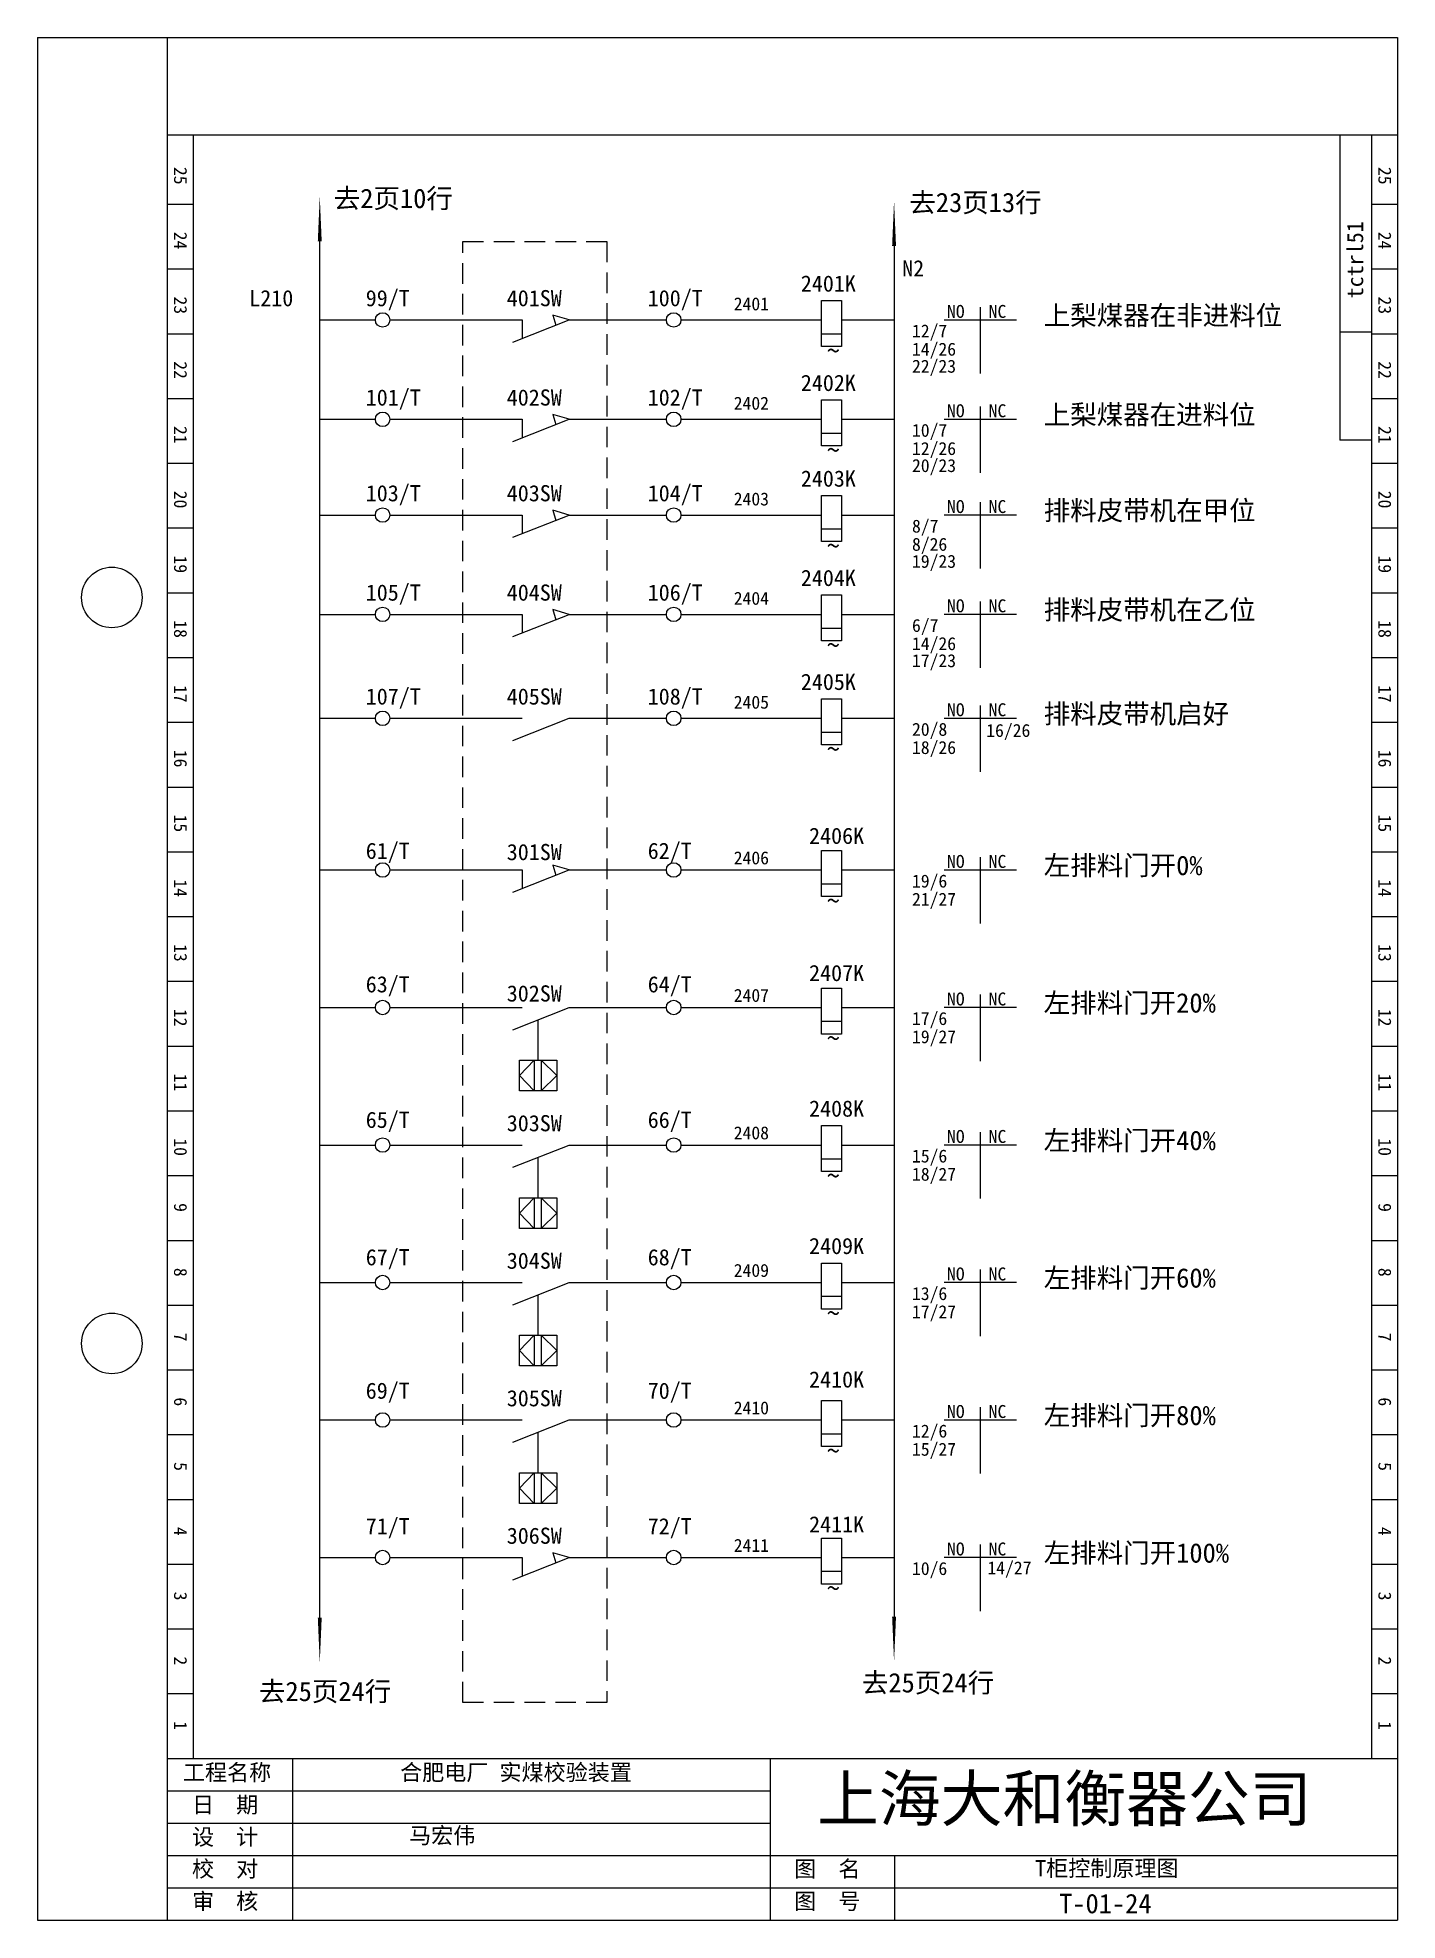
# Model space of a CAD drawing. Extents: x 370 to 580, y -51 to 240.
import ezdxf

# ---------------------------------------------------------------- set-up
doc = ezdxf.new("R2010")
doc.units = 0
doc.header["$LTSCALE"] = 0.5
doc.linetypes.add('DASHED2', pattern=[9.525, 6.35, -3.175])
doc.layers.get('0').update_dxf_attribs({"linetype": 'CONTINUOUS'})

# ---------------------------------------------------------------- blocks, each defined once
blk = doc.blocks.new('A$C422F40E5')
at = {"insert": (0.56, 3.78), "char_height": 2.5, "width": 44.7874, "attachment_point": 1}
blk.add_mtext('\\f宋体|b0|i0|c134|p2;T柜控制原理图', dxfattribs=at)
blk = doc.blocks.new('A$C330944B9')
at = {"insert": (0.21, 3.58), "char_height": 2.5, "width": 20.5327, "attachment_point": 1}
blk.add_mtext('\\f宋体|b0|i0|c134|p2;马宏伟', dxfattribs=at)

msp = doc.modelspace()

# ---------------------------------------------------------------- linework, layer by layer
for p, q in [((369.82, 239.81), (579.82, 239.81)), ((369.82, 239.81), (369.82, -50.91)), ((389.82, 239.81), (389.82, -50.91)), ((579.82, 239.81), (579.82, -50.91)), ((389.82, 224.81), (579.82, 224.81)), ((393.82, 224.81), (393.82, -25.91)), ((570.94, 224.81), (570.94, 177.67)), ((575.82, 224.81), (575.82, -25.91)), ((579.82, 224.81), (579.82, -25.91)), ((389.82, 214.09), (393.82, 214.09)), ((575.82, 214.09), (579.82, 214.09)), ((389.82, 204.09), (393.82, 204.09)), ((575.82, 204.09), (579.82, 204.09)), ((389.82, 194.09), (393.82, 194.09)), ((575.81, 194.35), (570.94, 194.35)), ((575.82, 194.09), (579.82, 194.09)), ((389.82, 184.09), (393.82, 184.09)), ((575.82, 184.09), (579.82, 184.09)), ((575.81, 177.67), (570.94, 177.67)), ((389.82, 174.09), (393.82, 174.09)), ((575.82, 174.09), (579.82, 174.09)), ((389.82, 164.09), (393.82, 164.09)), ((575.82, 164.09), (579.82, 164.09)), ((389.82, 154.09), (393.82, 154.09)), ((575.82, 154.09), (579.82, 154.09)), ((389.82, 144.09), (393.82, 144.09)), ((575.82, 144.09), (579.82, 144.09)), ((389.82, 134.09), (393.82, 134.09)), ((575.82, 134.09), (579.82, 134.09)), ((389.82, 124.09), (393.82, 124.09)), ((575.82, 124.09), (579.82, 124.09)), ((389.82, 114.09), (393.82, 114.09)), ((575.82, 114.09), (579.82, 114.09)), ((389.82, 104.09), (393.82, 104.09)), ((575.82, 104.09), (579.82, 104.09)), ((389.82, 94.09), (393.82, 94.09)), ((575.82, 94.09), (579.82, 94.09)), ((389.82, 84.09), (393.82, 84.09)), ((575.82, 84.09), (579.82, 84.09)), ((389.82, 74.09), (393.82, 74.09)), ((575.82, 74.09), (579.82, 74.09)), ((389.82, 64.09), (393.82, 64.09)), ((575.82, 64.09), (579.82, 64.09)), ((389.82, 54.09), (393.82, 54.09)), ((575.82, 54.09), (579.82, 54.09)), ((389.82, 44.09), (393.82, 44.09)), ((575.82, 44.09), (579.82, 44.09)), ((389.82, 34.09), (393.82, 34.09)), ((575.82, 34.09), (579.82, 34.09)), ((389.82, 24.09), (393.82, 24.09)), ((575.82, 24.09), (579.82, 24.09)), ((389.82, 14.09), (393.82, 14.09)), ((575.82, 14.09), (579.82, 14.09)), ((389.82, 4.09), (393.82, 4.09)), ((575.82, 4.09), (579.82, 4.09)), ((389.82, -5.91), (393.82, -5.91)), ((575.82, -5.91), (579.82, -5.91)), ((389.82, -15.91), (393.82, -15.91)), ((575.82, -15.91), (579.82, -15.91)), ((389.82, -25.91), (579.82, -25.91)), ((409.2, -25.91), (409.2, -50.91)), ((482.93, -25.91), (482.93, -50.91)), ((389.82, -30.91), (482.93, -30.91)), ((389.82, -35.91), (482.93, -35.91)), ((389.82, -40.91), (579.82, -40.91)), ((502.18, -40.91), (502.18, -50.91)), ((389.82, -45.91), (579.82, -45.91)), ((369.82, -50.91), (579.82, -50.91))]:
    msp.add_line(p, q)
at = {"ltscale": 0.5}
for p, q in [((502.09, 207.65), (502.09, -5.73)), ((515.41, 198.21), (515.41, 187.95)), ((413.39, 196.21), (421.98, 196.21)), ((424.22, 196.21), (444.65, 196.21)), ((443.23, 192.78), (451.92, 196.21)), ((444.65, 196.21), (444.65, 193.34)), ((451.92, 196.21), (449.39, 196.96)), ((449.39, 196.96), (449.83, 195.39)), ((451.92, 196.21), (466.93, 196.21)), ((469.17, 196.21), (490.87, 196.21)), ((493.96, 196.21), (502.09, 196.21)), ((509.83, 196.25), (520.99, 196.25)), ((490.87, 194.09), (493.96, 194.09)), ((413.39, 180.87), (421.98, 180.87)), ((424.22, 180.87), (444.65, 180.87)), ((443.23, 177.44), (451.92, 180.87)), ((444.65, 180.87), (444.65, 178)), ((449.39, 181.62), (449.83, 180.05)), ((451.92, 180.87), (449.39, 181.62)), ((451.92, 180.87), (466.93, 180.87)), ((469.17, 180.87), (490.87, 180.87)), ((493.96, 180.87), (502.09, 180.87)), ((509.83, 180.91), (520.99, 180.91)), ((515.41, 182.87), (515.41, 172.61)), ((490.87, 178.75), (493.96, 178.75)), ((413.39, 166.09), (421.98, 166.09)), ((424.22, 166.09), (444.65, 166.09)), ((443.23, 162.65), (451.92, 166.09)), ((444.65, 166.09), (444.65, 163.21)), ((449.39, 166.83), (449.83, 165.26)), ((451.92, 166.09), (449.39, 166.83)), ((451.92, 166.09), (466.93, 166.09)), ((469.17, 166.09), (490.87, 166.09)), ((493.96, 166.09), (502.09, 166.09)), ((509.83, 166.13), (520.99, 166.13)), ((515.41, 168.08), (515.41, 157.82)), ((490.87, 163.96), (493.96, 163.96)), ((449.39, 151.49), (449.83, 149.92)), ((451.92, 150.75), (449.39, 151.49)), ((515.41, 152.74), (515.41, 142.48)), ((413.39, 150.75), (421.98, 150.75)), ((424.22, 150.75), (444.65, 150.75)), ((443.23, 147.32), (451.92, 150.75)), ((444.65, 150.75), (444.65, 147.87)), ((451.92, 150.75), (466.93, 150.75)), ((469.17, 150.75), (490.87, 150.75)), ((490.87, 148.62), (493.96, 148.62)), ((493.96, 150.75), (502.09, 150.75)), ((509.83, 150.79), (520.99, 150.79)), ((515.41, 136.7), (515.41, 126.44)), ((413.39, 134.7), (421.98, 134.7)), ((424.22, 134.7), (444.65, 134.7)), ((443.23, 131.27), (451.92, 134.7)), ((451.92, 134.7), (466.93, 134.7)), ((469.17, 134.7), (490.87, 134.7)), ((493.96, 134.7), (502.09, 134.7)), ((509.83, 134.74), (520.99, 134.74)), ((490.87, 132.58), (493.96, 132.58)), ((413.39, 111.28), (421.98, 111.28)), ((424.22, 111.28), (444.65, 111.28)), ((443.23, 107.85), (451.92, 111.28)), ((444.65, 111.28), (444.65, 108.41)), ((449.39, 112.02), (449.83, 110.46)), ((451.92, 111.28), (449.39, 112.02)), ((451.92, 111.28), (466.93, 111.28)), ((469.17, 111.28), (490.87, 111.28)), ((493.96, 111.28), (502.09, 111.28)), ((509.83, 111.32), (520.99, 111.32)), ((515.41, 113.28), (515.41, 103.01)), ((490.87, 109.15), (493.96, 109.15)), ((515.41, 92.04), (515.41, 81.78)), ((413.39, 90.05), (421.98, 90.05)), ((424.22, 90.05), (444.65, 90.05)), ((443.23, 86.61), (451.92, 90.05)), ((447.11, 81.91), (447.11, 88.15)), ((451.92, 90.05), (466.93, 90.05)), ((469.17, 90.05), (490.87, 90.05)), ((490.87, 87.92), (493.96, 87.92)), ((493.96, 90.05), (502.09, 90.05)), ((509.83, 90.09), (520.99, 90.09)), ((446.49, 81.91), (444.23, 79.54)), ((446.49, 81.91), (446.49, 77.17)), ((447.61, 81.91), (449.99, 79.54)), ((447.61, 81.91), (447.61, 77.17)), ((444.23, 79.54), (446.49, 77.17)), ((449.99, 79.54), (447.61, 77.17)), ((515.41, 70.81), (515.41, 60.55)), ((413.39, 68.81), (421.98, 68.81)), ((424.22, 68.81), (444.65, 68.81)), ((443.23, 65.38), (451.92, 68.81)), ((447.11, 60.68), (447.11, 66.91)), ((451.92, 68.81), (466.93, 68.81)), ((469.17, 68.81), (490.87, 68.81)), ((493.96, 68.81), (502.09, 68.81)), ((509.83, 68.85), (520.99, 68.85)), ((490.87, 66.69), (493.96, 66.69)), ((446.49, 60.68), (444.23, 58.31)), ((444.23, 58.31), (446.49, 55.93)), ((446.49, 60.68), (446.49, 55.93)), ((447.61, 60.68), (447.61, 55.93)), ((447.61, 60.68), (449.99, 58.31)), ((449.99, 58.31), (447.61, 55.93)), ((515.41, 49.58), (515.41, 39.31)), ((413.39, 47.58), (421.98, 47.58)), ((424.22, 47.58), (444.65, 47.58)), ((443.23, 44.15), (451.92, 47.58)), ((451.92, 47.58), (466.93, 47.58)), ((469.17, 47.58), (490.87, 47.58)), ((493.96, 47.58), (502.09, 47.58)), ((509.83, 47.62), (520.99, 47.62)), ((447.11, 39.45), (447.11, 45.68)), ((490.87, 45.45), (493.96, 45.45)), ((446.49, 39.45), (444.23, 37.07)), ((446.49, 39.45), (446.49, 34.7)), ((447.61, 39.45), (447.61, 34.7)), ((447.61, 39.45), (449.99, 37.07)), ((444.23, 37.07), (446.49, 34.7)), ((449.99, 37.07), (447.61, 34.7)), ((413.39, 26.35), (421.98, 26.35)), ((424.22, 26.35), (444.65, 26.35)), ((443.23, 22.91), (451.92, 26.35)), ((451.92, 26.35), (466.93, 26.35)), ((469.17, 26.35), (490.87, 26.35)), ((493.96, 26.35), (502.09, 26.35)), ((509.83, 26.39), (520.99, 26.39)), ((515.41, 28.34), (515.41, 18.08)), ((447.11, 18.21), (447.11, 24.45)), ((490.87, 24.22), (493.96, 24.22)), ((446.49, 18.21), (444.23, 15.84)), ((446.49, 18.21), (446.49, 13.46)), ((447.61, 18.21), (449.99, 15.84)), ((447.61, 18.21), (447.61, 13.46)), ((444.23, 15.84), (446.49, 13.46)), ((449.99, 15.84), (447.61, 13.46)), ((451.92, 5.11), (449.39, 5.86)), ((449.39, 5.86), (449.83, 4.29)), ((515.41, 7.11), (515.41, -3.15)), ((413.39, 5.11), (421.98, 5.11)), ((424.22, 5.11), (444.65, 5.11)), ((443.23, 1.68), (451.92, 5.11)), ((444.65, 5.11), (444.65, 2.24)), ((451.92, 5.11), (466.93, 5.11)), ((469.17, 5.11), (490.87, 5.11)), ((490.87, 2.99), (493.96, 2.99)), ((493.96, 5.11), (502.09, 5.11)), ((509.83, 5.15), (520.99, 5.15))]:
    msp.add_line(p, q, dxfattribs=at)
for points in [[(413.39, 208.38, 0.6, 0, 0), (413.39, 215.38, 0, 0, 0)], [(502.09, 207.65, 0.6, 0, 0), (502.09, 214.65, 0, 0, 0)], [(413.39, -4.2, 0.6, 0, 0), (413.39, -11.2, 0, 0, 0)], [(502.09, -4.01, 0.6, 0, 0), (502.09, -11.01, 0, 0, 0)]]:
    msp.add_lwpolyline(points, format="xyseb", dxfattribs=at)
msp.add_lwpolyline([(413.39, -5.83), (413.39, 208.38)])
at = {"linetype": 'DASHED2'}
msp.add_lwpolyline([(435.51, 208.31), (457.72, 208.31), (457.72, -17.26), (435.51, -17.26)], close=True, dxfattribs=at)
for points in [[(490.87, 199.21), (493.96, 199.21), (493.96, 192.1), (490.87, 192.1)], [(490.87, 183.87), (493.96, 183.87), (493.96, 176.76), (490.87, 176.76)], [(490.87, 169.09), (493.96, 169.09), (493.96, 161.98), (490.87, 161.98)], [(490.87, 153.75), (493.96, 153.75), (493.96, 146.64), (490.87, 146.64)], [(490.87, 137.7), (493.96, 137.7), (493.96, 130.59), (490.87, 130.59)], [(490.87, 114.28), (493.96, 114.28), (493.96, 107.17), (490.87, 107.17)], [(490.87, 93.05), (493.96, 93.05), (493.96, 85.94), (490.87, 85.94)], [(444.23, 81.91), (449.99, 81.91), (449.99, 77.17), (444.23, 77.17)], [(490.87, 71.81), (493.96, 71.81), (493.96, 64.7), (490.87, 64.7)], [(444.23, 60.68), (449.99, 60.68), (449.99, 55.93), (444.23, 55.93)], [(490.87, 50.58), (493.96, 50.58), (493.96, 43.47), (490.87, 43.47)], [(444.23, 39.45), (449.99, 39.45), (449.99, 34.7), (444.23, 34.7)], [(490.87, 29.35), (493.96, 29.35), (493.96, 22.24), (490.87, 22.24)], [(444.23, 18.21), (449.99, 18.21), (449.99, 13.46), (444.23, 13.46)], [(490.87, 8.11), (493.96, 8.11), (493.96, 1), (490.87, 1)]]:
    msp.add_lwpolyline(points, close=True)
at = {"ltscale": 0.5}
for centre in [(423.1, 196.21), (468.05, 196.21), (423.1, 180.87), (468.05, 180.87), (423.1, 166.09), (468.05, 166.09), (423.1, 150.75), (468.05, 150.75), (423.1, 134.7), (468.05, 134.7), (423.1, 111.28), (468.05, 111.28), (423.1, 90.05), (468.05, 90.05), (423.1, 68.81), (468.05, 68.81), (423.1, 47.58), (468.05, 47.58), (423.1, 26.35), (468.05, 26.35), (423.1, 5.11), (468.05, 5.11)]:
    msp.add_circle(centre, 1.12, dxfattribs=at)
for centre in [(381.28, 153.36), (381.28, 38.17)]:
    msp.add_circle(centre, 4.68)

# ---------------------------------------------------------------- block references
at = {"linetype": 'DASHED2', "ltscale": 0.5}
for name, p in [('A$C330944B9', (426.98, -40.13)), ('A$C422F40E5', (523.32, -45.4))]:
    msp.add_blockref(name, p, dxfattribs=at)

# ---------------------------------------------------------------- texts
at = {"char_height": 2, "width": 13.8727, "attachment_point": 1, "rotation": 270}
for s, insert in [('25', (392.89, 219.84)), ('25', (578.89, 219.84)), ('24', (392.89, 209.84)), ('24', (578.89, 209.84)), ('23', (392.89, 199.84)), ('23', (578.89, 199.84)), ('22', (392.89, 189.84)), ('22', (578.89, 189.84)), ('21', (392.89, 179.84)), ('21', (578.89, 179.84)), ('20', (392.89, 169.84)), ('20', (578.89, 169.84)), ('19', (392.89, 159.84)), ('19', (578.89, 159.84)), ('18', (392.89, 149.84)), ('18', (578.89, 149.84)), ('17', (392.89, 139.84)), ('17', (578.89, 139.84)), ('16', (392.89, 129.84)), ('16', (578.89, 129.84)), ('15', (392.89, 119.84)), ('15', (578.89, 119.84)), ('14', (392.89, 109.84)), ('14', (578.89, 109.84)), ('13', (392.89, 99.84)), ('13', (578.89, 99.84)), ('12', (392.89, 89.84)), ('12', (578.89, 89.84)), ('11', (392.89, 79.84)), ('11', (578.89, 79.84)), ('10', (392.89, 69.84)), ('10', (578.89, 69.84)), ('9', (392.89, 59.84)), ('9', (578.89, 59.84)), ('8', (392.89, 49.84)), ('8', (578.89, 49.84)), ('7', (392.89, 39.84)), ('7', (578.89, 39.84)), ('6', (392.89, 29.84)), ('6', (578.89, 29.84)), ('5', (392.89, 19.84)), ('5', (578.89, 19.84)), ('4', (392.89, 9.84)), ('4', (578.89, 9.84)), ('3', (392.89, -0.16)), ('3', (578.89, -0.16)), ('2', (392.89, -10.16)), ('2', (578.89, -10.16)), ('1', (392.89, -20.16)), ('1', (578.89, -20.16))]:
    msp.add_mtext(s, dxfattribs=dict(at, insert=insert))
at = {"ltscale": 0.5, "attachment_point": 1}
for s, insert, char_height, width in [('\\f宋体|b0|i0|c134|p2;去2页10行', (415.55, 216.49), 3, 51.3886), ('\\f宋体|b0|i0|c134|p2;去23页13行', (504.45, 215.86), 3, 51.3886), ('\\f宋体|b0|i0|c134|p2;上梨煤器在非进料位', (525.2, 198.42), 3, 51.3886), ('\\f宋体|b0|i0|c134|p2;~', (491.73, 192.93), 2.8779, 36.9722), ('\\f宋体|b0|i0|c134|p2;上梨煤器在进料位', (525.2, 183.09), 3, 51.3886), ('\\f宋体|b0|i0|c134|p2;~', (491.73, 177.59), 2.8779, 36.9722), ('\\f宋体|b0|i0|c134|p2;排料皮带机在甲位', (525.2, 168.3), 3, 51.3886), ('\\f宋体|b0|i0|c134|p2;~', (491.73, 162.8), 2.8779, 36.9722), ('\\f宋体|b0|i0|c134|p2;排料皮带机在乙位', (525.2, 152.96), 3, 51.3886), ('\\f宋体|b0|i0|c134|p2;~', (491.73, 147.46), 2.8779, 36.9722), ('\\f宋体|b0|i0|c134|p2;排料皮带机启好', (525.2, 136.91), 3, 51.3886), ('\\f宋体|b0|i0|c134|p2;~', (491.73, 131.42), 2.8779, 36.9722), ('\\f宋体|b0|i0|c134|p2;左排料门开0%', (525.2, 113.49), 3, 51.3886), ('\\f宋体|b0|i0|c134|p2;~', (491.73, 107.99), 2.8779, 36.9722), ('\\f宋体|b0|i0|c134|p2;左排料门开20%', (525.2, 92.26), 3, 51.3886), ('\\f宋体|b0|i0|c134|p2;~', (491.73, 86.76), 2.8779, 36.9722), ('\\f宋体|b0|i0|c134|p2;左排料门开40%', (525.2, 71.02), 3, 51.3886), ('\\f宋体|b0|i0|c134|p2;~', (491.73, 65.53), 2.8779, 36.9722), ('\\f宋体|b0|i0|c134|p2;左排料门开60%', (525.2, 49.79), 3, 51.3886), ('\\f宋体|b0|i0|c134|p2;~', (491.73, 44.29), 2.8779, 36.9722), ('\\f宋体|b0|i0|c134|p2;左排料门开80%', (525.2, 28.56), 3, 51.3886), ('\\f宋体|b0|i0|c134|p2;~', (491.73, 23.06), 2.8779, 36.9722), ('\\f宋体|b0|i0|c134|p2;左排料门开100%', (525.2, 7.32), 3, 51.3886), ('\\f宋体|b0|i0|c134|p2;~', (491.73, 1.83), 2.8779, 36.9722), ('\\f宋体|b0|i0|c134|p2;去25页24行', (404, -14.06), 3, 51.3886), ('\\f宋体|b0|i0|c134|p2;去25页24行', (497.12, -12.72), 3, 51.3886)]:
    msp.add_mtext(s, dxfattribs=dict(at, insert=insert, char_height=char_height, width=width))
at = {"ltscale": 0.5, "insert": (572.04, 199.55), "char_height": 2.5, "width": 19.7563, "attachment_point": 1, "rotation": 90}
msp.add_mtext('tctrl51', dxfattribs=at)
at = {"attachment_point": 1}
for s, insert, char_height, width in [('N2', (503.34, 205.44), 2.5, 13.8727), ('L210', (402.5, 200.83), 2.5, 13.8727), ('99/T', (420.49, 200.83), 2.5, 13.8727), ('401SW', (442.27, 200.83), 2.5, 13.8727), ('100/T', (464.04, 200.83), 2.5, 13.8727), ('2401K', (487.69, 203.09), 2.5, 13.8727), ('2401', (477.33, 199.7), 2, 13.8727), ('NO', (510.27, 198.53), 2, 13.8727), ('NC', (516.7, 198.53), 2, 13.8727), ('12/7', (504.86, 195.51), 2, 13.8727), ('14/26', (504.86, 192.7), 2, 13.8727), ('22/23', (504.86, 190.07), 2, 13.8727), ('2402K', (487.69, 187.75), 2.5, 13.8727), ('101/T', (420.49, 185.49), 2.5, 13.8727), ('402SW', (442.27, 185.49), 2.5, 13.8727), ('102/T', (464.04, 185.49), 2.5, 13.8727), ('2402', (477.33, 184.36), 2, 13.8727), ('NO', (510.27, 183.19), 2, 13.8727), ('NC', (516.7, 183.19), 2, 13.8727), ('10/7', (504.86, 180.17), 2, 13.8727), ('12/26', (504.86, 177.36), 2, 13.8727), ('20/23', (504.86, 174.73), 2, 13.8727), ('2403K', (487.69, 172.97), 2.5, 13.8727), ('103/T', (420.49, 170.71), 2.5, 13.8727), ('403SW', (442.27, 170.71), 2.5, 13.8727), ('104/T', (464.04, 170.71), 2.5, 13.8727), ('2403', (477.33, 169.57), 2, 13.8727), ('NO', (510.27, 168.4), 2, 13.8727), ('NC', (516.7, 168.4), 2, 13.8727), ('8/7', (504.86, 165.38), 2, 13.8727), ('8/26', (504.86, 162.57), 2, 13.8727), ('19/23', (504.86, 159.94), 2, 13.8727), ('2404K', (487.69, 157.63), 2.5, 13.8727), ('105/T', (420.49, 155.37), 2.5, 13.8727), ('404SW', (442.27, 155.37), 2.5, 13.8727), ('106/T', (464.04, 155.37), 2.5, 13.8727), ('2404', (477.33, 154.23), 2, 13.8727), ('NO', (510.27, 153.07), 2, 13.8727), ('NC', (516.7, 153.07), 2, 13.8727), ('6/7', (504.86, 150.04), 2, 13.8727), ('14/26', (504.86, 147.23), 2, 13.8727), ('17/23', (504.86, 144.6), 2, 13.8727), ('2405K', (487.69, 141.58), 2.5, 13.8727), ('107/T', (420.49, 139.32), 2.5, 13.8727), ('405SW', (442.27, 139.32), 2.5, 13.8727), ('108/T', (464.04, 139.32), 2.5, 13.8727), ('2405', (477.33, 138.19), 2, 13.8727), ('NO', (510.27, 137.02), 2, 13.8727), ('NC', (516.7, 137.02), 2, 13.8727), ('20/8', (504.86, 134), 2, 13.8727), ('16/26', (516.33, 133.83), 2, 13.8727), ('18/26', (504.86, 131.19), 2, 13.8727), ('2406K', (488.96, 117.81), 2.5, 13.8727), ('61/T', (420.49, 115.49), 2.5, 13.8727), ('301SW', (442.27, 115.3), 2.5, 13.8727), ('62/T', (464.04, 115.49), 2.5, 13.8727), ('2406', (477.33, 114.15), 2, 13.8727), ('NO', (510.27, 113.6), 2, 13.8727), ('NC', (516.7, 113.6), 2, 13.8727), ('19/6', (504.86, 110.57), 2, 13.8727), ('21/27', (504.86, 107.76), 2, 13.8727), ('2407K', (488.96, 96.62), 2.5, 13.8727), ('63/T', (420.49, 94.88), 2.5, 13.8727), ('302SW', (442.27, 93.47), 2.5, 13.8727), ('64/T', (464.04, 94.88), 2.5, 13.8727), ('2407', (477.33, 92.92), 2, 13.8727), ('NO', (510.27, 92.36), 2, 13.8727), ('NC', (516.7, 92.36), 2, 13.8727), ('17/6', (504.86, 89.34), 2, 13.8727), ('19/27', (504.86, 86.53), 2, 13.8727), ('2408K', (488.96, 75.69), 2.5, 13.8727), ('65/T', (420.49, 73.95), 2.5, 13.8727), ('303SW', (442.27, 73.43), 2.5, 13.8727), ('66/T', (464.04, 73.95), 2.5, 13.8727), ('2408', (477.33, 71.69), 2, 13.8727), ('NO', (510.27, 71.13), 2, 13.8727), ('NC', (516.7, 71.13), 2, 13.8727), ('15/6', (504.86, 68.11), 2, 13.8727), ('18/27', (504.86, 65.3), 2, 13.8727), ('67/T', (420.49, 52.73), 2.5, 13.8727), ('68/T', (464.04, 52.73), 2.5, 13.8727), ('2409K', (488.96, 54.47), 2.5, 13.8727), ('304SW', (442.27, 52.2), 2.5, 13.8727), ('2409', (477.33, 50.45), 2, 13.8727), ('NO', (510.27, 49.9), 2, 13.8727), ('NC', (516.7, 49.9), 2, 13.8727), ('13/6', (504.86, 46.87), 2, 13.8727), ('17/27', (504.86, 44.06), 2, 13.8727), ('69/T', (420.49, 32.12), 2.5, 13.8727), ('70/T', (464.04, 32.12), 2.5, 13.8727), ('2410K', (488.96, 33.86), 2.5, 13.8727), ('305SW', (442.27, 30.96), 2.5, 13.8727), ('2410', (477.33, 29.22), 2, 13.8727), ('NO', (510.27, 28.66), 2, 13.8727), ('NC', (516.7, 28.66), 2, 13.8727), ('12/6', (504.86, 25.64), 2, 13.8727), ('15/27', (504.86, 22.83), 2, 13.8727), ('71/T', (420.49, 11.19), 2.5, 13.8727), ('306SW', (442.27, 9.73), 2.5, 13.8727), ('72/T', (464.04, 11.19), 2.5, 13.8727), ('2411K', (488.96, 11.48), 2.5, 13.8727), ('2411', (477.33, 7.99), 2, 13.8727), ('NO', (510.27, 7.43), 2, 13.8727), ('NC', (516.7, 7.43), 2, 13.8727), ('10/6', (504.86, 4.41), 2, 13.8727), ('14/27', (516.51, 4.51), 2, 13.8727), ('\\f宋体|b0|i0|c134|p2;工程名称', (392.25, -26.81), 2.5, 20.5327), ('\\f宋体|b0|i0|c134|p2;合肥电厂 实煤校验装置', (425.8, -26.81), 2.5, 44.7874), ('\\f宋体|b0|i0|c134|p2;上海大和衡器公司', (490.19, -28.62), 7, 127.4816), ('\\f宋体|b0|i0|c134|p2;日  期', (393.66, -31.81), 2.5, 20.5327), ('\\f宋体|b0|i0|c134|p2;设  计', (393.66, -36.78), 2.5, 20.5327), ('\\f宋体|b0|i0|c134|p2;校  对', (393.66, -41.71), 2.5, 20.5327), ('\\f宋体|b0|i0|c134|p2;图  名', (486.67, -41.71), 2.5, 20.5327), ('\\f宋体|b0|i0|c134|p2;审  核', (393.66, -46.71), 2.5, 20.5327), ('\\f宋体|b0|i0|c134|p2;图  号', (486.67, -46.71), 2.5, 20.5327), ('T-01-24', (527.58, -46.82), 3, 13.8727)]:
    msp.add_mtext(s, dxfattribs=dict(at, insert=insert, char_height=char_height, width=width))

doc.saveas('drawing.dxf')
